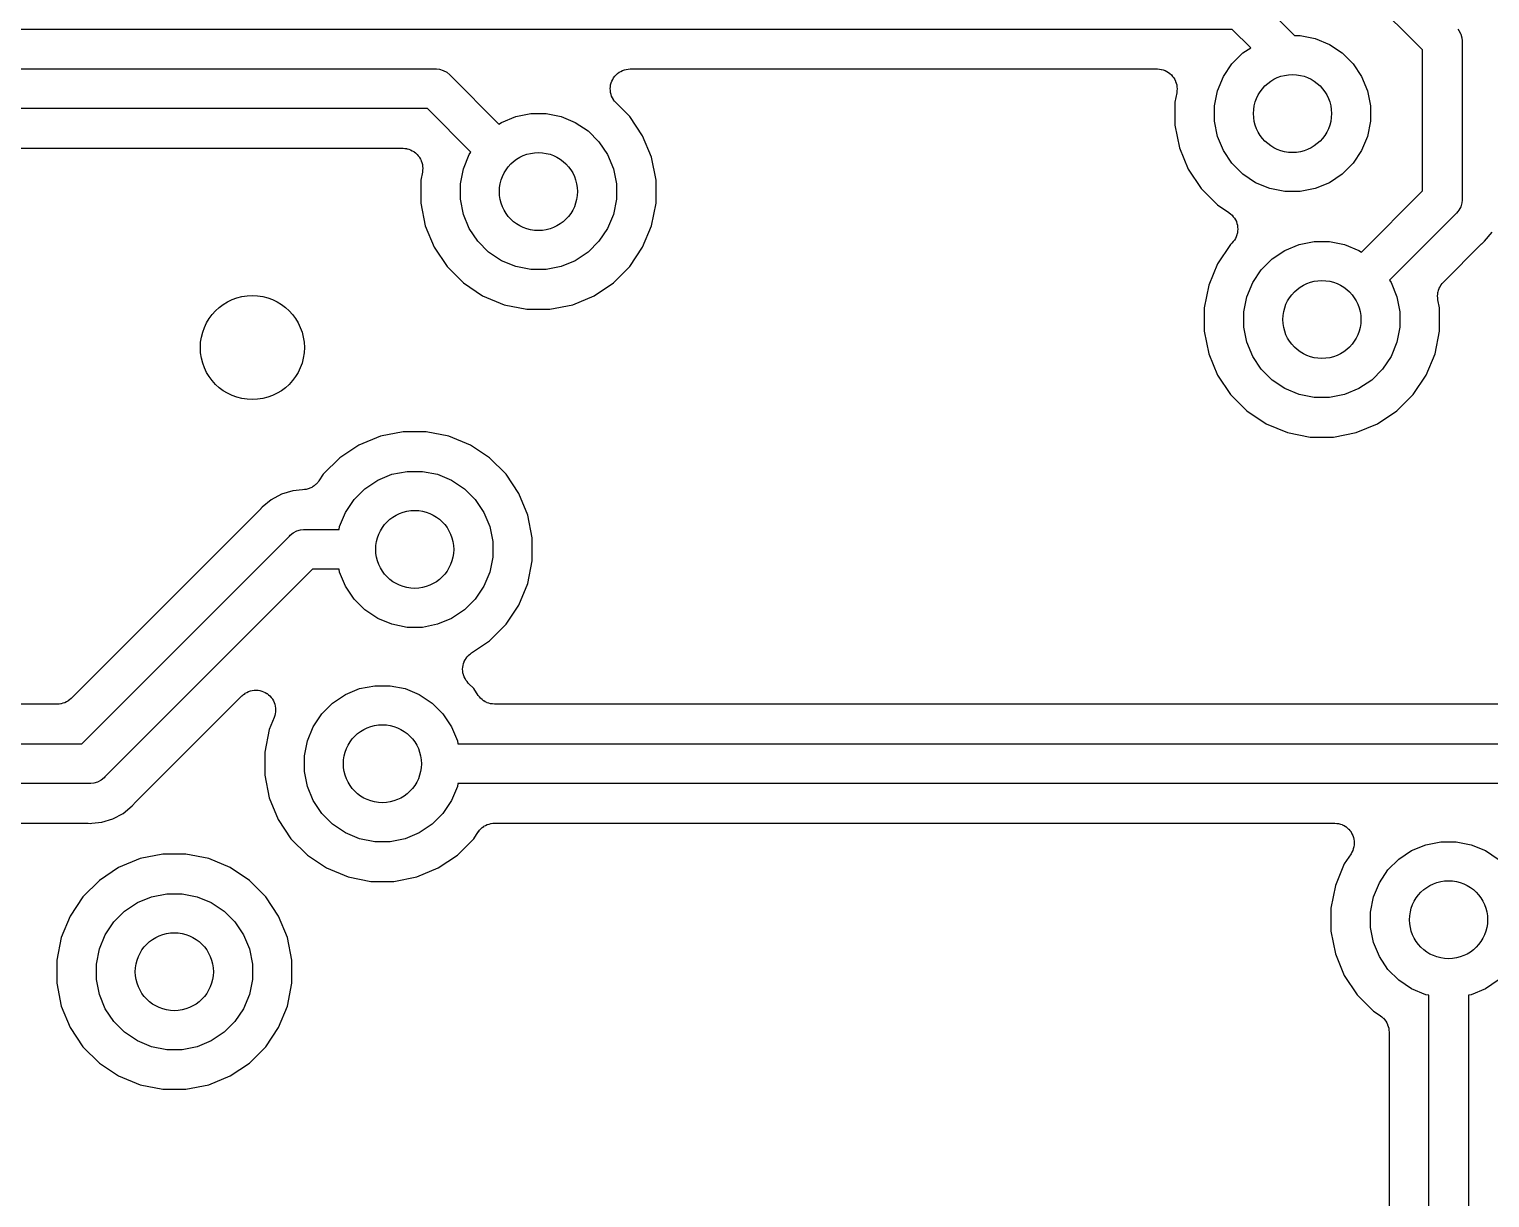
# Model space of a CAD drawing. Extents: x 0.48 to 2.43, y -7.79 to -4.85.
# Drawn here: x 1.0804 to 1.3015, y -5.8334 to -5.6565 of the extents above; entities that cross this region are included whole.
import ezdxf

# ---------------------------------------------------------------- set-up
doc = ezdxf.new("R2010")
doc.units = 0
doc.header["$MEASUREMENT"] = 0
doc.layers.add('BLACK', color=7, linetype='CONTINUOUS')

msp = doc.modelspace()

# ---------------------------------------------------------------- linework, layer by layer
at = {"layer": 'BLACK', "linetype": 'CONTINUOUS'}
for p, q in [((1.29134, -5.65965), (1.27436, -5.64267)), ((1.26601, -5.65153), (1.27196, -5.65748)), ((1.26254, -5.65654), (0.698093, -5.65654)), ((1.26532, -5.65932), (1.26254, -5.65654)), ((1.29666, -5.6565), (1.29685, -5.65673)), ((1.27196, -5.65748), (1.27282, -5.65748)), ((1.27282, -5.65748), (1.2751, -5.65793)), ((1.2751, -5.65793), (1.27725, -5.65882)), ((1.27725, -5.65882), (1.27918, -5.66012)), ((1.29685, -5.65673), (1.29709, -5.65719)), ((1.29709, -5.65719), (1.29712, -5.65725)), ((1.29712, -5.65725), (1.2973, -5.65781)), ((1.2973, -5.65781), (1.29734, -5.65826)), ((1.29734, -5.65826), (1.29735, -5.6584)), ((1.29735, -5.6584), (1.29734, -5.65855)), ((1.29734, -5.65855), (1.29734, -5.68209)), ((1.26248, -5.66176), (1.26412, -5.66012)), ((1.26412, -5.66012), (1.26532, -5.65932)), ((1.27918, -5.66012), (1.28083, -5.66176)), ((1.29134, -5.681), (1.29134, -5.65965)), ((1.02949, -5.66254), (1.14177, -5.66254)), ((1.14177, -5.66254), (1.14192, -5.66253)), ((1.14192, -5.66253), (1.14207, -5.66254)), ((1.14207, -5.66254), (1.14207, -5.66254)), ((1.14207, -5.66254), (1.14251, -5.66259)), ((1.14251, -5.66259), (1.14308, -5.66276)), ((1.14308, -5.66276), (1.1436, -5.66304)), ((1.1436, -5.66304), (1.14405, -5.66341)), ((1.16925, -5.66341), (1.16947, -5.66322)), ((1.16947, -5.66322), (1.16969, -5.66304)), ((1.16969, -5.66304), (1.1697, -5.66304)), ((1.1697, -5.66304), (1.16996, -5.6629)), ((1.1697, -5.66304), (1.1697, -5.66304)), ((1.16996, -5.6629), (1.17021, -5.66277)), ((1.17021, -5.66277), (1.17021, -5.66277)), ((1.17021, -5.66277), (1.17022, -5.66277)), ((1.17022, -5.66277), (1.1705, -5.66268)), ((1.1705, -5.66268), (1.17077, -5.6626)), ((1.17077, -5.6626), (1.17078, -5.6626)), ((1.17078, -5.6626), (1.17106, -5.66257)), ((1.17078, -5.6626), (1.17078, -5.6626)), ((1.17106, -5.66257), (1.17135, -5.66254)), ((1.17135, -5.66254), (1.25118, -5.66254)), ((1.25118, -5.66254), (1.2512, -5.66254)), ((1.2512, -5.66254), (1.2512, -5.66254)), ((1.2512, -5.66254), (1.2512, -5.66254)), ((1.2512, -5.66254), (1.25122, -5.66254)), ((1.25122, -5.66254), (1.25151, -5.66258)), ((1.25151, -5.66258), (1.25179, -5.66261)), ((1.25179, -5.66261), (1.25179, -5.66261)), ((1.25179, -5.66261), (1.2518, -5.66261)), ((1.2518, -5.66261), (1.25207, -5.66269)), ((1.25207, -5.66269), (1.25235, -5.66278)), ((1.25235, -5.66278), (1.25235, -5.66278)), ((1.25235, -5.66278), (1.25236, -5.66279)), ((1.25236, -5.66279), (1.25261, -5.66292)), ((1.25261, -5.66292), (1.25286, -5.66306)), ((1.25286, -5.66306), (1.25287, -5.66306)), ((1.25287, -5.66306), (1.25288, -5.66307)), ((1.25288, -5.66307), (1.25309, -5.66325)), ((1.25309, -5.66325), (1.25331, -5.66343)), ((1.26119, -5.6637), (1.26248, -5.66176)), ((1.28083, -5.66176), (1.28212, -5.6637)), ((1.14405, -5.66341), (1.14415, -5.66353)), ((1.14415, -5.66353), (1.15151, -5.67089)), ((1.16835, -5.66551), (1.16838, -5.66523)), ((1.16838, -5.66523), (1.16841, -5.66494)), ((1.16841, -5.66494), (1.16842, -5.66493)), ((1.16842, -5.66493), (1.1685, -5.66466)), ((1.16842, -5.66493), (1.16842, -5.66493)), ((1.1685, -5.66466), (1.16859, -5.66438)), ((1.16859, -5.66437), (1.16873, -5.66413)), ((1.16859, -5.66438), (1.16859, -5.66437)), ((1.16859, -5.66438), (1.16859, -5.66438)), ((1.16873, -5.66413), (1.16887, -5.66387)), ((1.16887, -5.66386), (1.16905, -5.66364)), ((1.16887, -5.66387), (1.16887, -5.66386)), ((1.16887, -5.66386), (1.16887, -5.66386)), ((1.16905, -5.66364), (1.16924, -5.66341)), ((1.16924, -5.66341), (1.16924, -5.66341)), ((1.16924, -5.66341), (1.16925, -5.66341)), ((1.25331, -5.66343), (1.25332, -5.66344)), ((1.25332, -5.66344), (1.25332, -5.66344)), ((1.25332, -5.66344), (1.2535, -5.66366)), ((1.2535, -5.66366), (1.25368, -5.66389)), ((1.25368, -5.66389), (1.25368, -5.66389)), ((1.25368, -5.66389), (1.25369, -5.6639)), ((1.25369, -5.6639), (1.25382, -5.66415)), ((1.25382, -5.66415), (1.25395, -5.6644)), ((1.25395, -5.6644), (1.25396, -5.66441)), ((1.25396, -5.66441), (1.25396, -5.66442)), ((1.25396, -5.66442), (1.25404, -5.66469)), ((1.25404, -5.66469), (1.25412, -5.66496)), ((1.25412, -5.66496), (1.25412, -5.66497)), ((1.25412, -5.66497), (1.25413, -5.66498)), ((1.25413, -5.66498), (1.25415, -5.66526)), ((1.25415, -5.66526), (1.25418, -5.66555)), ((1.2603, -5.66585), (1.26119, -5.6637)), ((1.28212, -5.6637), (1.28301, -5.66585)), ((1.16835, -5.66552), (1.16835, -5.66551)), ((1.16838, -5.6658), (1.16835, -5.66552)), ((1.16835, -5.66552), (1.16835, -5.66552)), ((1.1684, -5.6661), (1.16838, -5.6658)), ((1.16841, -5.6661), (1.1684, -5.6661)), ((1.16841, -5.66611), (1.16841, -5.6661)), ((1.16849, -5.66638), (1.16841, -5.66611)), ((1.16857, -5.66666), (1.16849, -5.66638)), ((1.16857, -5.66667), (1.16857, -5.66666)), ((1.16857, -5.66666), (1.16857, -5.66666)), ((1.1687, -5.66692), (1.16857, -5.66667)), ((1.16884, -5.66718), (1.1687, -5.66692)), ((1.16884, -5.66719), (1.16884, -5.66718)), ((1.16884, -5.66718), (1.16884, -5.66718)), ((1.16902, -5.6674), (1.16884, -5.66719)), ((1.1692, -5.66763), (1.16902, -5.6674)), ((1.16921, -5.66764), (1.1692, -5.66763)), ((1.16923, -5.66766), (1.16921, -5.66764)), ((1.16921, -5.66764), (1.16921, -5.66764)), ((1.16921, -5.66764), (1.16921, -5.66764)), ((1.17132, -5.66975), (1.16923, -5.66766)), ((1.25412, -5.66613), (1.25384, -5.66754)), ((1.25384, -5.66754), (1.25384, -5.67105)), ((1.25415, -5.66585), (1.25412, -5.66613)), ((1.25418, -5.66556), (1.25415, -5.66585)), ((1.25418, -5.66555), (1.25418, -5.66556)), ((1.25418, -5.66556), (1.25418, -5.66556)), ((1.25984, -5.66813), (1.2603, -5.66585)), ((1.28301, -5.66585), (1.28346, -5.66813)), ((1.14068, -5.66854), (1.03058, -5.66854)), ((1.14727, -5.67513), (1.14068, -5.66854)), ((1.15189, -5.67064), (1.15404, -5.66975)), ((1.15404, -5.66975), (1.15632, -5.66929)), ((1.15632, -5.66929), (1.15864, -5.66929)), ((1.15864, -5.66929), (1.16093, -5.66975)), ((1.16093, -5.66975), (1.16307, -5.67064)), ((1.17326, -5.67267), (1.17132, -5.66975)), ((1.25984, -5.67045), (1.25984, -5.66813)), ((1.28346, -5.66813), (1.28346, -5.67045)), ((1.15151, -5.67089), (1.15189, -5.67064)), ((1.16307, -5.67064), (1.16501, -5.67193)), ((1.16501, -5.67193), (1.16665, -5.67357)), ((1.25384, -5.67105), (1.25453, -5.67449)), ((1.2603, -5.67274), (1.25984, -5.67045)), ((1.28346, -5.67045), (1.28301, -5.67274)), ((1.16665, -5.67357), (1.16795, -5.67551)), ((1.17461, -5.67591), (1.17326, -5.67267)), ((1.26119, -5.67489), (1.2603, -5.67274)), ((1.28301, -5.67274), (1.28212, -5.67489)), ((1.03562, -5.67454), (1.13695, -5.67454)), ((1.13695, -5.67454), (1.13696, -5.67454)), ((1.13696, -5.67454), (1.13697, -5.67454)), ((1.13697, -5.67454), (1.13697, -5.67454)), ((1.13697, -5.67454), (1.13699, -5.67454)), ((1.13699, -5.67454), (1.13727, -5.67458)), ((1.13727, -5.67458), (1.13755, -5.6746)), ((1.13755, -5.6746), (1.13756, -5.67461)), ((1.13756, -5.67461), (1.13757, -5.67461)), ((1.13757, -5.67461), (1.13784, -5.67469)), ((1.13784, -5.67469), (1.13811, -5.67478)), ((1.13811, -5.67478), (1.13812, -5.67478)), ((1.13812, -5.67478), (1.13813, -5.67479)), ((1.13813, -5.67479), (1.13838, -5.67492)), ((1.13838, -5.67492), (1.13862, -5.67505)), ((1.13862, -5.67505), (1.13863, -5.67506)), ((1.13863, -5.67506), (1.13865, -5.67507)), ((1.13865, -5.67507), (1.13886, -5.67525)), ((1.13886, -5.67525), (1.13908, -5.67543)), ((1.13908, -5.67543), (1.13909, -5.67544)), ((1.13909, -5.67544), (1.1391, -5.67545)), ((1.1391, -5.67545), (1.1391, -5.67545)), ((1.1391, -5.67545), (1.1391, -5.67545)), ((1.1391, -5.67545), (1.13912, -5.67547)), ((1.13912, -5.67547), (1.13929, -5.67569)), ((1.13929, -5.67569), (1.13947, -5.6759)), ((1.13947, -5.6759), (1.13947, -5.67592)), ((1.13947, -5.67592), (1.13948, -5.67593)), ((1.13948, -5.67593), (1.13961, -5.67617)), ((1.13961, -5.67617), (1.13974, -5.67642)), ((1.13974, -5.67642), (1.13975, -5.67643)), ((1.13975, -5.67643), (1.13975, -5.67645)), ((1.13975, -5.67645), (1.13983, -5.67671)), ((1.14612, -5.67766), (1.14701, -5.67551)), ((1.14701, -5.67551), (1.14727, -5.67513)), ((1.16795, -5.67551), (1.16884, -5.67766)), ((1.17529, -5.67935), (1.17461, -5.67591)), ((1.25453, -5.67449), (1.25587, -5.67773)), ((1.26248, -5.67682), (1.26119, -5.67489)), ((1.28212, -5.67489), (1.28083, -5.67682)), ((1.13991, -5.67814), (1.13967, -5.67935)), ((1.13983, -5.67671), (1.13991, -5.67698)), ((1.13991, -5.67698), (1.13991, -5.67699)), ((1.13991, -5.67699), (1.13992, -5.67701)), ((1.13994, -5.67787), (1.13991, -5.67814)), ((1.13992, -5.67701), (1.13994, -5.67729)), ((1.13994, -5.67729), (1.13997, -5.67756)), ((1.13997, -5.67759), (1.13994, -5.67787)), ((1.13997, -5.67756), (1.13996, -5.67758)), ((1.13996, -5.67758), (1.13997, -5.67759)), ((1.14567, -5.67994), (1.14612, -5.67766)), ((1.16884, -5.67766), (1.16929, -5.67994)), ((1.25587, -5.67773), (1.25782, -5.68065)), ((1.26412, -5.67847), (1.26248, -5.67682)), ((1.26606, -5.67976), (1.26412, -5.67847)), ((1.27918, -5.67847), (1.27725, -5.67976)), ((1.28083, -5.67682), (1.27918, -5.67847)), ((1.13967, -5.67935), (1.13967, -5.68286)), ((1.14567, -5.68227), (1.14567, -5.67994)), ((1.16929, -5.67994), (1.16929, -5.68227)), ((1.17529, -5.68286), (1.17529, -5.67935)), ((1.25782, -5.68065), (1.2603, -5.68313)), ((1.26821, -5.68065), (1.26606, -5.67976)), ((1.27049, -5.6811), (1.26821, -5.68065)), ((1.2751, -5.68065), (1.27282, -5.6811)), ((1.27725, -5.67976), (1.2751, -5.68065)), ((1.13967, -5.68286), (1.14035, -5.6863)), ((1.14612, -5.68455), (1.14567, -5.68227)), ((1.16929, -5.68227), (1.16884, -5.68455)), ((1.17461, -5.6863), (1.17529, -5.68286)), ((1.2603, -5.68313), (1.26203, -5.68429)), ((1.27282, -5.6811), (1.27049, -5.6811)), ((1.28208, -5.69026), (1.29134, -5.681)), ((1.2973, -5.68283), (1.29712, -5.68339)), ((1.29734, -5.68239), (1.2973, -5.68283)), ((1.29734, -5.68209), (1.29735, -5.68224)), ((1.29735, -5.68224), (1.29734, -5.68239)), ((1.29734, -5.68239), (1.29734, -5.68239)), ((1.14701, -5.6867), (1.14612, -5.68455)), ((1.16884, -5.68455), (1.16795, -5.6867)), ((1.26203, -5.68429), (1.26205, -5.6843)), ((1.26205, -5.6843), (1.26205, -5.6843)), ((1.26205, -5.6843), (1.26205, -5.6843)), ((1.26205, -5.6843), (1.26207, -5.68431)), ((1.26207, -5.68431), (1.26229, -5.68449)), ((1.26229, -5.68449), (1.2625, -5.68467)), ((1.2625, -5.68467), (1.26251, -5.68468)), ((1.26251, -5.68468), (1.26252, -5.68469)), ((1.26252, -5.68469), (1.26269, -5.68491)), ((1.26269, -5.68491), (1.26287, -5.68513)), ((1.26287, -5.68513), (1.26288, -5.68514)), ((1.26288, -5.68514), (1.26288, -5.68514)), ((1.26288, -5.68514), (1.26301, -5.68539)), ((1.29636, -5.68447), (1.28632, -5.6945)), ((1.29647, -5.68437), (1.29636, -5.68447)), ((1.29668, -5.68411), (1.29647, -5.68437)), ((1.29685, -5.68391), (1.29668, -5.68411)), ((1.29712, -5.68339), (1.29685, -5.68391)), ((1.29712, -5.68339), (1.29712, -5.68339)), ((1.14035, -5.6863), (1.1417, -5.68954)), ((1.14831, -5.68863), (1.14701, -5.6867)), ((1.16795, -5.6867), (1.16665, -5.68863)), ((1.17326, -5.68954), (1.17461, -5.6863)), ((1.26301, -5.68539), (1.26315, -5.68565)), ((1.26315, -5.68565), (1.26315, -5.68566)), ((1.26315, -5.68566), (1.26315, -5.68566)), ((1.26315, -5.68566), (1.26323, -5.68593)), ((1.2633, -5.68739), (1.26322, -5.68766)), ((1.26323, -5.68593), (1.26331, -5.68621)), ((1.26331, -5.68738), (1.2633, -5.68739)), ((1.26331, -5.68621), (1.26331, -5.68622)), ((1.26331, -5.68622), (1.26332, -5.68623)), ((1.26334, -5.68709), (1.26331, -5.68737)), ((1.26331, -5.68737), (1.26331, -5.68738)), ((1.26332, -5.68623), (1.26334, -5.68651)), ((1.26334, -5.68651), (1.26337, -5.68679)), ((1.26337, -5.68681), (1.26334, -5.68709)), ((1.26337, -5.68679), (1.26337, -5.6868)), ((1.26337, -5.6868), (1.26337, -5.68681)), ((1.30073, -5.68863), (1.30186, -5.68726)), ((1.1417, -5.68954), (1.14365, -5.69246)), ((1.14995, -5.69028), (1.14831, -5.68863)), ((1.16665, -5.68863), (1.16501, -5.69028)), ((1.17132, -5.69246), (1.17326, -5.68954)), ((1.26227, -5.68912), (1.26032, -5.69203)), ((1.26249, -5.6889), (1.26227, -5.68912)), ((1.26267, -5.68868), (1.26249, -5.6889)), ((1.26285, -5.68846), (1.26267, -5.68868)), ((1.26286, -5.68845), (1.26285, -5.68846)), ((1.26285, -5.68846), (1.26285, -5.68846)), ((1.263, -5.68819), (1.26286, -5.68845)), ((1.26313, -5.68795), (1.263, -5.68819)), ((1.26314, -5.68793), (1.26313, -5.68794)), ((1.26313, -5.68794), (1.26313, -5.68795)), ((1.26322, -5.68766), (1.26314, -5.68793)), ((1.27051, -5.69), (1.27266, -5.68911)), ((1.27266, -5.68911), (1.27494, -5.68866)), ((1.27494, -5.68866), (1.27727, -5.68866)), ((1.27727, -5.68866), (1.27955, -5.68911)), ((1.27955, -5.68911), (1.2817, -5.69)), ((1.2945, -5.69481), (1.30029, -5.68902)), ((1.30029, -5.68902), (1.30032, -5.68899)), ((1.30032, -5.68899), (1.30041, -5.68891)), ((1.30041, -5.68891), (1.3005, -5.68882)), ((1.3005, -5.68882), (1.30073, -5.68863)), ((1.15189, -5.69157), (1.14995, -5.69028)), ((1.15404, -5.69246), (1.15189, -5.69157)), ((1.16307, -5.69157), (1.16093, -5.69246)), ((1.16501, -5.69028), (1.16307, -5.69157)), ((1.26693, -5.69294), (1.26858, -5.6913)), ((1.26858, -5.6913), (1.27051, -5.69)), ((1.2817, -5.69), (1.28208, -5.69026)), ((1.14365, -5.69246), (1.14613, -5.69494)), ((1.15632, -5.69291), (1.15404, -5.69246)), ((1.15864, -5.69291), (1.15632, -5.69291)), ((1.16093, -5.69246), (1.15864, -5.69291)), ((1.16883, -5.69494), (1.17132, -5.69246)), ((1.26032, -5.69203), (1.25898, -5.69528)), ((1.26564, -5.69488), (1.26693, -5.69294)), ((1.14613, -5.69494), (1.14904, -5.69689)), ((1.16592, -5.69689), (1.16883, -5.69494)), ((1.25898, -5.69528), (1.2583, -5.69872)), ((1.26475, -5.69703), (1.26564, -5.69488)), ((1.28632, -5.6945), (1.28657, -5.69488)), ((1.28657, -5.69488), (1.28746, -5.69703)), ((1.29365, -5.69661), (1.29368, -5.69633)), ((1.29368, -5.69633), (1.29369, -5.69632)), ((1.29369, -5.69631), (1.29377, -5.69604)), ((1.29369, -5.69632), (1.29369, -5.69631)), ((1.29377, -5.69604), (1.29385, -5.69577)), ((1.29385, -5.69577), (1.29386, -5.69576)), ((1.29386, -5.69575), (1.294, -5.6955)), ((1.29386, -5.69576), (1.29386, -5.69575)), ((1.294, -5.6955), (1.29413, -5.69526)), ((1.29413, -5.69526), (1.29414, -5.69525)), ((1.29414, -5.69523), (1.29432, -5.69502)), ((1.29414, -5.69525), (1.29414, -5.69523)), ((1.29432, -5.69502), (1.2945, -5.69481)), ((1.14904, -5.69689), (1.15229, -5.69823)), ((1.15229, -5.69823), (1.15573, -5.69891)), ((1.15923, -5.69891), (1.16268, -5.69823)), ((1.16268, -5.69823), (1.16592, -5.69689)), ((1.2643, -5.69931), (1.26475, -5.69703)), ((1.28746, -5.69703), (1.28792, -5.69931)), ((1.29362, -5.69689), (1.29365, -5.69661)), ((1.29362, -5.6969), (1.29362, -5.69689)), ((1.29362, -5.69692), (1.29362, -5.6969)), ((1.29365, -5.69719), (1.29362, -5.69692)), ((1.29367, -5.69747), (1.29365, -5.69719)), ((1.29368, -5.6975), (1.29367, -5.69747)), ((1.29368, -5.69751), (1.29368, -5.6975)), ((1.29368, -5.6975), (1.29368, -5.6975)), ((1.29368, -5.6975), (1.29368, -5.6975)), ((1.29392, -5.69872), (1.29368, -5.69751)), ((1.15573, -5.69891), (1.15923, -5.69891)), ((1.2583, -5.69872), (1.2583, -5.70223)), ((1.2643, -5.70163), (1.2643, -5.69931)), ((1.28792, -5.69931), (1.28792, -5.70163)), ((1.29392, -5.70223), (1.29392, -5.69872)), ((1.2583, -5.70223), (1.25898, -5.70567)), ((1.26475, -5.70392), (1.2643, -5.70163)), ((1.28792, -5.70163), (1.28746, -5.70392)), ((1.29323, -5.70567), (1.29392, -5.70223)), ((1.26564, -5.70607), (1.26475, -5.70392)), ((1.28746, -5.70392), (1.28657, -5.70607)), ((1.25898, -5.70567), (1.26032, -5.70891)), ((1.26693, -5.708), (1.26564, -5.70607)), ((1.28657, -5.70607), (1.28528, -5.708)), ((1.29189, -5.70891), (1.29323, -5.70567)), ((1.26032, -5.70891), (1.26227, -5.71182)), ((1.26858, -5.70965), (1.26693, -5.708)), ((1.27051, -5.71094), (1.26858, -5.70965)), ((1.28364, -5.70965), (1.2817, -5.71094)), ((1.28528, -5.708), (1.28364, -5.70965)), ((1.28994, -5.71182), (1.29189, -5.70891)), ((1.26227, -5.71182), (1.26475, -5.71431)), ((1.27266, -5.71183), (1.27051, -5.71094)), ((1.27494, -5.71228), (1.27266, -5.71183)), ((1.27955, -5.71183), (1.27727, -5.71228)), ((1.2817, -5.71094), (1.27955, -5.71183)), ((1.28746, -5.71431), (1.28994, -5.71182)), ((1.27727, -5.71228), (1.27494, -5.71228)), ((1.26475, -5.71431), (1.26767, -5.71625)), ((1.26767, -5.71625), (1.27091, -5.7176)), ((1.2813, -5.7176), (1.28454, -5.71625)), ((1.28454, -5.71625), (1.28746, -5.71431)), ((1.13355, -5.71814), (1.13031, -5.71948)), ((1.13699, -5.71746), (1.13355, -5.71814)), ((1.1405, -5.71746), (1.13699, -5.71746)), ((1.14394, -5.71814), (1.1405, -5.71746)), ((1.14719, -5.71948), (1.14394, -5.71814)), ((1.27091, -5.7176), (1.27435, -5.71828)), ((1.27435, -5.71828), (1.27786, -5.71828)), ((1.27786, -5.71828), (1.2813, -5.7176)), ((1.13031, -5.71948), (1.1274, -5.72143)), ((1.1501, -5.72143), (1.14719, -5.71948)), ((1.1274, -5.72143), (1.12491, -5.72391)), ((1.15258, -5.72391), (1.1501, -5.72143)), ((1.12407, -5.72515), (1.12396, -5.72526)), ((1.12414, -5.72504), (1.12407, -5.72515)), ((1.12423, -5.72494), (1.12414, -5.72504)), ((1.12425, -5.7249), (1.12423, -5.72494)), ((1.12491, -5.72391), (1.12425, -5.7249)), ((1.13122, -5.72609), (1.13315, -5.7248)), ((1.13315, -5.7248), (1.1353, -5.72391)), ((1.1353, -5.72391), (1.13759, -5.72346)), ((1.13759, -5.72346), (1.13991, -5.72346)), ((1.13991, -5.72346), (1.14219, -5.72391)), ((1.14219, -5.72391), (1.14434, -5.7248)), ((1.14434, -5.7248), (1.14628, -5.72609)), ((1.15453, -5.72683), (1.15258, -5.72391)), ((1.11858, -5.72691), (1.11702, -5.72775)), ((1.12028, -5.7264), (1.11858, -5.72691)), ((1.12175, -5.72625), (1.12028, -5.7264)), ((1.12205, -5.72622), (1.12175, -5.72625)), ((1.12175, -5.72625), (1.12175, -5.72625)), ((1.12218, -5.7262), (1.12205, -5.72622)), ((1.12231, -5.72619), (1.12218, -5.7262)), ((1.12247, -5.72614), (1.12231, -5.72619)), ((1.12263, -5.72611), (1.12247, -5.72614)), ((1.12275, -5.72606), (1.12263, -5.72611)), ((1.12287, -5.72602), (1.12275, -5.72606)), ((1.12302, -5.72595), (1.12287, -5.72602)), ((1.12317, -5.72589), (1.12302, -5.72595)), ((1.12328, -5.72581), (1.12317, -5.72589)), ((1.12339, -5.72575), (1.12328, -5.72581)), ((1.12352, -5.72565), (1.12339, -5.72575)), ((1.12365, -5.72556), (1.12352, -5.72565)), ((1.12375, -5.72547), (1.12365, -5.72556)), ((1.12385, -5.72539), (1.12375, -5.72547)), ((1.12396, -5.72526), (1.12385, -5.72539)), ((1.12957, -5.72774), (1.13122, -5.72609)), ((1.14628, -5.72609), (1.14792, -5.72774)), ((1.15588, -5.73007), (1.15453, -5.72683)), ((1.11527, -5.72932), (1.08675, -5.75784)), ((1.11535, -5.72922), (1.11527, -5.72932)), ((1.11544, -5.72913), (1.11535, -5.72922)), ((1.11546, -5.7291), (1.11544, -5.72913)), ((1.11565, -5.72887), (1.11546, -5.7291)), ((1.11702, -5.72775), (1.11565, -5.72887)), ((1.12828, -5.72967), (1.12957, -5.72774)), ((1.14792, -5.72774), (1.14922, -5.72967)), ((1.1273, -5.73227), (1.12739, -5.73182)), ((1.12739, -5.73182), (1.12828, -5.72967)), ((1.14922, -5.72967), (1.15011, -5.73182)), ((1.15011, -5.73182), (1.15056, -5.7341)), ((1.15656, -5.73351), (1.15588, -5.73007)), ((1.08835, -5.76472), (1.11982, -5.73325)), ((1.11982, -5.73325), (1.11991, -5.73314)), ((1.11991, -5.73314), (1.12037, -5.73276)), ((1.12037, -5.73276), (1.12089, -5.73248)), ((1.12089, -5.73248), (1.12146, -5.73231)), ((1.12146, -5.73231), (1.1219, -5.73227)), ((1.1219, -5.73227), (1.12205, -5.73225)), ((1.12205, -5.73225), (1.12219, -5.73227)), ((1.12219, -5.73227), (1.1273, -5.73227)), ((1.15656, -5.73702), (1.15656, -5.73351)), ((1.15056, -5.7341), (1.15056, -5.73643)), ((1.12329, -5.73827), (1.09182, -5.76973)), ((1.1273, -5.73827), (1.12329, -5.73827)), ((1.12739, -5.73871), (1.1273, -5.73827)), ((1.15056, -5.73643), (1.15011, -5.73871)), ((1.15588, -5.74046), (1.15656, -5.73702)), ((1.12828, -5.74086), (1.12739, -5.73871)), ((1.15011, -5.73871), (1.14922, -5.74086)), ((1.15453, -5.7437), (1.15588, -5.74046)), ((1.12957, -5.7428), (1.12828, -5.74086)), ((1.13122, -5.74444), (1.12957, -5.7428)), ((1.14792, -5.7428), (1.14628, -5.74444)), ((1.14922, -5.74086), (1.14792, -5.7428)), ((1.13315, -5.74573), (1.13122, -5.74444)), ((1.14628, -5.74444), (1.14434, -5.74573)), ((1.15258, -5.74662), (1.15453, -5.7437)), ((1.1353, -5.74662), (1.13315, -5.74573)), ((1.13759, -5.74708), (1.1353, -5.74662)), ((1.13991, -5.74708), (1.13759, -5.74708)), ((1.14219, -5.74662), (1.13991, -5.74708)), ((1.14434, -5.74573), (1.14219, -5.74662)), ((1.1501, -5.7491), (1.15258, -5.74662)), ((1.14734, -5.75094), (1.1501, -5.7491)), ((1.14653, -5.75175), (1.14671, -5.75154)), ((1.14671, -5.75154), (1.14689, -5.75132)), ((1.14689, -5.75132), (1.1469, -5.75131)), ((1.1469, -5.75131), (1.14691, -5.7513)), ((1.14691, -5.7513), (1.14713, -5.75112)), ((1.14713, -5.75112), (1.14734, -5.75094)), ((1.14601, -5.75341), (1.14604, -5.75312)), ((1.14601, -5.75342), (1.14601, -5.75341)), ((1.14601, -5.75343), (1.14601, -5.75342)), ((1.14604, -5.7537), (1.14601, -5.75343)), ((1.14604, -5.75312), (1.14607, -5.75284)), ((1.14606, -5.75399), (1.14604, -5.7537)), ((1.14607, -5.75284), (1.14607, -5.75283)), ((1.14607, -5.75283), (1.14608, -5.75283)), ((1.14608, -5.75283), (1.14616, -5.75256)), ((1.14616, -5.75256), (1.14624, -5.75228)), ((1.14624, -5.75228), (1.14625, -5.75228)), ((1.14625, -5.75227), (1.14638, -5.75202)), ((1.14625, -5.75228), (1.14625, -5.75227)), ((1.14638, -5.75202), (1.14652, -5.75177)), ((1.14652, -5.75177), (1.14653, -5.75176)), ((1.14653, -5.75176), (1.14653, -5.75175)), ((1.13041, -5.75636), (1.1327, -5.75591)), ((1.1327, -5.75591), (1.13502, -5.75591)), ((1.13502, -5.75591), (1.1373, -5.75636)), ((1.14607, -5.754), (1.14606, -5.75399)), ((1.14607, -5.75401), (1.14607, -5.754)), ((1.14615, -5.75428), (1.14607, -5.75401)), ((1.14623, -5.75455), (1.14615, -5.75428)), ((1.14623, -5.75456), (1.14623, -5.75455)), ((1.14623, -5.75457), (1.14623, -5.75456)), ((1.14637, -5.75482), (1.14623, -5.75457)), ((1.1465, -5.75507), (1.14637, -5.75482)), ((1.1465, -5.75508), (1.1465, -5.75507)), ((1.14651, -5.75509), (1.1465, -5.75508)), ((1.14668, -5.7553), (1.14651, -5.75509)), ((1.14686, -5.75553), (1.14668, -5.7553)), ((1.14687, -5.75554), (1.14686, -5.75553)), ((1.14689, -5.75556), (1.14687, -5.75554)), ((1.14687, -5.75554), (1.14687, -5.75554)), ((1.14687, -5.75554), (1.14687, -5.75554)), ((1.14769, -5.75636), (1.14689, -5.75556)), ((1.08601, -5.75836), (1.08577, -5.75849)), ((1.08626, -5.75823), (1.08601, -5.75836)), ((1.08627, -5.75822), (1.08626, -5.75823)), ((1.08629, -5.75822), (1.08627, -5.75822)), ((1.0865, -5.75804), (1.08629, -5.75822)), ((1.08672, -5.75787), (1.0865, -5.75804)), ((1.08674, -5.75785), (1.08672, -5.75787)), ((1.08675, -5.75784), (1.08674, -5.75784)), ((1.08674, -5.75784), (1.08674, -5.75785)), ((1.08674, -5.75785), (1.08674, -5.75785)), ((1.09638, -5.77366), (1.11258, -5.75746)), ((1.11258, -5.75746), (1.11261, -5.75743)), ((1.11261, -5.75743), (1.11285, -5.75724)), ((1.11261, -5.75743), (1.11261, -5.75743)), ((1.11261, -5.75743), (1.11261, -5.75743)), ((1.11261, -5.75743), (1.11261, -5.75743)), ((1.11285, -5.75724), (1.11306, -5.75707)), ((1.11306, -5.75707), (1.11307, -5.75707)), ((1.11307, -5.75706), (1.11333, -5.75693)), ((1.11307, -5.75707), (1.11307, -5.75706)), ((1.11333, -5.75693), (1.11358, -5.7568)), ((1.11358, -5.7568), (1.11359, -5.7568)), ((1.11359, -5.75679), (1.11387, -5.75671)), ((1.11359, -5.7568), (1.11359, -5.75679)), ((1.11387, -5.75671), (1.11415, -5.75663)), ((1.11415, -5.75663), (1.11445, -5.75661)), ((1.11415, -5.75663), (1.11415, -5.75663)), ((1.11415, -5.75663), (1.11415, -5.75663)), ((1.11445, -5.75661), (1.11473, -5.75658)), ((1.11473, -5.75658), (1.11473, -5.75658)), ((1.11473, -5.75658), (1.11473, -5.75658)), ((1.11473, -5.75658), (1.11503, -5.75661)), ((1.11503, -5.75661), (1.11531, -5.75664)), ((1.11531, -5.75664), (1.11531, -5.75664)), ((1.11531, -5.75664), (1.11532, -5.75664)), ((1.11532, -5.75664), (1.11559, -5.75673)), ((1.11559, -5.75673), (1.11587, -5.75682)), ((1.11587, -5.75682), (1.11587, -5.75682)), ((1.11587, -5.75682), (1.11587, -5.75682)), ((1.11587, -5.75682), (1.11612, -5.75695)), ((1.11612, -5.75695), (1.11638, -5.7571)), ((1.11638, -5.7571), (1.11639, -5.7571)), ((1.11639, -5.7571), (1.11639, -5.7571)), ((1.11639, -5.7571), (1.1166, -5.75728)), ((1.1166, -5.75728), (1.11684, -5.75747)), ((1.11684, -5.75747), (1.11684, -5.75747)), ((1.11684, -5.75747), (1.11684, -5.75747)), ((1.11684, -5.75747), (1.11702, -5.75769)), ((1.11702, -5.75769), (1.1172, -5.75792)), ((1.1172, -5.75792), (1.11721, -5.75793)), ((1.11721, -5.75793), (1.11721, -5.75793)), ((1.11721, -5.75793), (1.11735, -5.75819)), ((1.11735, -5.75819), (1.11748, -5.75844)), ((1.12633, -5.75854), (1.12826, -5.75725)), ((1.12826, -5.75725), (1.13041, -5.75636)), ((1.1373, -5.75636), (1.13945, -5.75725)), ((1.13945, -5.75725), (1.14139, -5.75854)), ((1.14837, -5.75738), (1.14769, -5.75636)), ((1.14855, -5.7576), (1.14837, -5.75738)), ((1.14873, -5.75782), (1.14855, -5.7576)), ((1.14874, -5.75782), (1.14873, -5.75782)), ((1.14875, -5.75784), (1.14874, -5.75782)), ((1.14896, -5.75801), (1.14875, -5.75784)), ((1.14917, -5.75819), (1.14896, -5.75801)), ((1.14919, -5.7582), (1.14917, -5.75819)), ((1.1492, -5.75821), (1.14919, -5.7582)), ((1.14944, -5.75834), (1.1492, -5.75821)), ((1.14969, -5.75847), (1.14944, -5.75834)), ((1.08463, -5.75872), (0.780116, -5.75872)), ((1.0849, -5.75869), (1.08463, -5.75872)), ((1.08518, -5.75867), (1.0849, -5.75869)), ((1.08519, -5.75866), (1.08518, -5.75867)), ((1.08521, -5.75866), (1.08519, -5.75866)), ((1.08547, -5.75858), (1.08521, -5.75866)), ((1.08574, -5.7585), (1.08547, -5.75858)), ((1.08575, -5.75849), (1.08574, -5.7585)), ((1.08577, -5.75849), (1.08575, -5.75849)), ((1.11757, -5.76042), (1.11747, -5.76073)), ((1.11748, -5.75844), (1.11748, -5.75844)), ((1.11748, -5.75844), (1.11748, -5.75845)), ((1.11748, -5.75845), (1.11757, -5.75873)), ((1.11757, -5.75873), (1.11765, -5.759)), ((1.11764, -5.76017), (1.11757, -5.76042)), ((1.11767, -5.75986), (1.11764, -5.76017)), ((1.11764, -5.76017), (1.11764, -5.76017)), ((1.11764, -5.76017), (1.11764, -5.76017)), ((1.11765, -5.759), (1.11765, -5.75901)), ((1.11765, -5.75901), (1.11765, -5.75901)), ((1.11765, -5.75901), (1.11767, -5.75929)), ((1.11767, -5.75929), (1.1177, -5.75959)), ((1.1177, -5.75959), (1.11767, -5.75986)), ((1.1177, -5.75959), (1.1177, -5.75959)), ((1.1177, -5.75959), (1.1177, -5.75959)), ((1.12339, -5.76212), (1.12468, -5.76019)), ((1.12468, -5.76019), (1.12633, -5.75854)), ((1.14139, -5.75854), (1.14303, -5.76019)), ((1.14303, -5.76019), (1.14433, -5.76212)), ((1.1497, -5.75848), (1.14969, -5.75847)), ((1.14971, -5.75849), (1.1497, -5.75848)), ((1.14998, -5.75857), (1.14971, -5.75849)), ((1.15025, -5.75865), (1.14998, -5.75857)), ((1.15026, -5.75865), (1.15025, -5.75865)), ((1.15027, -5.75866), (1.15026, -5.75865)), ((1.15055, -5.75868), (1.15027, -5.75866)), ((1.15083, -5.75872), (1.15055, -5.75868)), ((1.15086, -5.75872), (1.15083, -5.75872)), ((1.15087, -5.75872), (1.15086, -5.75872)), ((1.15086, -5.75872), (1.15086, -5.75872)), ((1.15086, -5.75872), (1.15086, -5.75872)), ((1.70414, -5.75872), (1.15087, -5.75872)), ((1.11673, -5.76252), (1.11605, -5.76596)), ((1.11747, -5.76073), (1.11673, -5.76252)), ((1.1225, -5.76427), (1.12339, -5.76212)), ((1.14433, -5.76212), (1.14522, -5.76427)), ((0.779675, -5.76472), (1.08835, -5.76472)), ((1.12205, -5.76655), (1.1225, -5.76427)), ((1.14522, -5.76427), (1.1453, -5.76472)), ((1.1453, -5.76472), (1.70458, -5.76472)), ((1.11605, -5.76596), (1.11605, -5.76947)), ((1.12205, -5.76888), (1.12205, -5.76655)), ((1.1225, -5.77116), (1.12205, -5.76888)), ((1.08945, -5.77072), (0.78077, -5.77072)), ((1.0896, -5.77073), (1.08945, -5.77072)), ((1.08974, -5.77072), (1.0896, -5.77073)), ((1.09018, -5.77067), (1.08974, -5.77072)), ((1.08974, -5.77072), (1.08974, -5.77072)), ((1.09075, -5.7705), (1.09018, -5.77067)), ((1.09127, -5.77022), (1.09075, -5.7705)), ((1.09173, -5.76985), (1.09127, -5.77022)), ((1.09182, -5.76973), (1.09173, -5.76985)), ((1.11605, -5.76947), (1.11673, -5.77291)), ((1.12339, -5.77331), (1.1225, -5.77116)), ((1.14522, -5.77116), (1.14433, -5.77331)), ((1.1453, -5.77072), (1.14522, -5.77116)), ((1.70348, -5.77072), (1.1453, -5.77072)), ((1.09621, -5.77385), (1.0963, -5.77376)), ((1.0963, -5.77376), (1.09638, -5.77366)), ((1.11673, -5.77291), (1.11807, -5.77615)), ((1.12468, -5.77525), (1.12339, -5.77331)), ((1.14433, -5.77331), (1.14303, -5.77525)), ((1.09306, -5.77607), (1.09462, -5.77524)), ((1.09462, -5.77524), (1.09599, -5.77411)), ((1.09599, -5.77411), (1.09618, -5.77388)), ((1.09618, -5.77388), (1.09621, -5.77385)), ((1.12633, -5.77689), (1.12468, -5.77525)), ((1.14303, -5.77525), (1.14139, -5.77689)), ((0.784498, -5.77672), (1.08901, -5.77672)), ((1.08901, -5.77672), (1.08905, -5.77672)), ((1.08905, -5.77672), (1.08917, -5.77673)), ((1.08917, -5.77673), (1.0893, -5.77673)), ((1.0893, -5.77673), (1.0896, -5.77676)), ((1.0896, -5.77676), (1.08989, -5.77673)), ((1.08989, -5.77673), (1.09136, -5.77659)), ((1.08989, -5.77673), (1.08989, -5.77673)), ((1.09136, -5.77659), (1.09306, -5.77607)), ((1.11807, -5.77615), (1.12002, -5.77907)), ((1.12826, -5.77818), (1.12633, -5.77689)), ((1.13041, -5.77907), (1.12826, -5.77818)), ((1.13945, -5.77818), (1.1373, -5.77907)), ((1.14139, -5.77689), (1.13945, -5.77818)), ((1.14769, -5.77907), (1.14837, -5.77805)), ((1.14837, -5.77805), (1.14838, -5.77804)), ((1.14838, -5.77804), (1.1484, -5.77802)), ((1.14838, -5.77804), (1.14838, -5.77804)), ((1.14838, -5.77804), (1.14838, -5.77804)), ((1.1484, -5.77802), (1.14858, -5.7778)), ((1.14858, -5.7778), (1.14876, -5.77759)), ((1.14876, -5.77759), (1.14877, -5.77758)), ((1.14877, -5.77758), (1.14878, -5.77757)), ((1.14878, -5.77757), (1.14899, -5.77739)), ((1.14899, -5.77739), (1.14921, -5.77722)), ((1.14921, -5.77722), (1.14922, -5.77721)), ((1.14922, -5.77721), (1.14923, -5.7772)), ((1.14923, -5.7772), (1.14948, -5.77707)), ((1.14948, -5.77707), (1.14973, -5.77694)), ((1.14973, -5.77694), (1.14974, -5.77694)), ((1.14974, -5.77694), (1.14975, -5.77693)), ((1.14975, -5.77693), (1.15002, -5.77685)), ((1.15002, -5.77685), (1.15029, -5.77677)), ((1.15029, -5.77677), (1.1503, -5.77677)), ((1.1503, -5.77677), (1.15031, -5.77677)), ((1.15031, -5.77677), (1.15059, -5.77674)), ((1.15059, -5.77674), (1.15087, -5.77672)), ((1.15087, -5.77672), (1.27801, -5.77672)), ((1.27801, -5.77672), (1.27804, -5.77672)), ((1.27804, -5.77672), (1.27804, -5.77672)), ((1.27804, -5.77672), (1.27804, -5.77672)), ((1.27804, -5.77672), (1.27805, -5.77672)), ((1.27805, -5.77672), (1.27835, -5.77675)), ((1.27835, -5.77675), (1.27862, -5.77678)), ((1.27862, -5.77678), (1.27863, -5.77678)), ((1.27863, -5.77678), (1.27864, -5.77678)), ((1.27864, -5.77678), (1.27892, -5.77687)), ((1.27892, -5.77687), (1.27918, -5.77695)), ((1.27918, -5.77695), (1.27919, -5.77696)), ((1.27919, -5.77696), (1.27919, -5.77696)), ((1.27919, -5.77696), (1.27945, -5.7771)), ((1.27945, -5.7771), (1.2797, -5.77723)), ((1.2797, -5.77723), (1.2797, -5.77724)), ((1.2797, -5.77724), (1.27971, -5.77724)), ((1.27971, -5.77724), (1.27993, -5.77743)), ((1.27993, -5.77743), (1.28015, -5.77761)), ((1.28015, -5.77761), (1.28015, -5.77761)), ((1.28015, -5.77761), (1.28016, -5.77762)), ((1.28016, -5.77762), (1.28033, -5.77784)), ((1.28033, -5.77784), (1.28052, -5.77806)), ((1.28052, -5.77806), (1.28052, -5.77807)), ((1.28052, -5.77807), (1.28052, -5.77807)), ((1.28052, -5.77807), (1.28065, -5.77833)), ((1.12002, -5.77907), (1.1225, -5.78155)), ((1.1327, -5.77953), (1.13041, -5.77907)), ((1.13502, -5.77953), (1.1327, -5.77953)), ((1.1373, -5.77907), (1.13502, -5.77953)), ((1.14521, -5.78155), (1.14769, -5.77907)), ((1.28065, -5.77833), (1.28079, -5.77858)), ((1.28079, -5.77858), (1.28079, -5.77859)), ((1.28079, -5.77859), (1.28079, -5.77859)), ((1.28079, -5.77859), (1.28087, -5.77887)), ((1.28095, -5.78032), (1.28086, -5.7806)), ((1.28087, -5.77887), (1.28096, -5.77914)), ((1.28098, -5.78002), (1.28095, -5.78031)), ((1.28095, -5.78031), (1.28095, -5.78031)), ((1.28095, -5.78031), (1.28095, -5.78032)), ((1.28096, -5.77914), (1.28096, -5.77915)), ((1.28096, -5.77915), (1.28096, -5.77915)), ((1.28096, -5.77915), (1.28098, -5.77944)), ((1.28098, -5.77944), (1.28101, -5.77972)), ((1.28101, -5.77974), (1.28098, -5.78002)), ((1.28101, -5.77972), (1.28101, -5.77973)), ((1.28101, -5.77973), (1.28101, -5.77974)), ((1.28968, -5.78087), (1.29183, -5.77998)), ((1.29183, -5.77998), (1.29411, -5.77953)), ((1.29411, -5.77953), (1.29644, -5.77953)), ((1.29644, -5.77953), (1.29872, -5.77998)), ((1.29872, -5.77998), (1.30087, -5.78087)), ((1.09717, -5.78209), (1.09393, -5.78343)), ((1.10061, -5.7814), (1.09717, -5.78209)), ((1.10412, -5.7814), (1.10061, -5.7814)), ((1.10756, -5.78209), (1.10412, -5.7814)), ((1.1108, -5.78343), (1.10756, -5.78209)), ((1.1225, -5.78155), (1.12542, -5.7835)), ((1.1423, -5.7835), (1.14521, -5.78155)), ((1.28051, -5.78138), (1.27949, -5.7829)), ((1.28064, -5.78113), (1.28051, -5.78138)), ((1.28078, -5.78088), (1.28064, -5.78113)), ((1.28086, -5.7806), (1.28078, -5.78087)), ((1.28078, -5.78087), (1.28078, -5.78087)), ((1.28078, -5.78087), (1.28078, -5.78088)), ((1.2861, -5.78381), (1.28775, -5.78216)), ((1.28775, -5.78216), (1.28968, -5.78087)), ((1.30087, -5.78087), (1.3028, -5.78216)), ((1.09393, -5.78343), (1.09101, -5.78538)), ((1.11372, -5.78538), (1.1108, -5.78343)), ((1.12542, -5.7835), (1.12866, -5.78484)), ((1.12866, -5.78484), (1.1321, -5.78553)), ((1.13561, -5.78553), (1.13905, -5.78484)), ((1.13905, -5.78484), (1.1423, -5.7835)), ((1.27949, -5.7829), (1.27815, -5.78614)), ((1.28481, -5.78574), (1.2861, -5.78381)), ((1.09101, -5.78538), (1.08853, -5.78786)), ((1.1162, -5.78786), (1.11372, -5.78538)), ((1.1321, -5.78553), (1.13561, -5.78553)), ((1.27815, -5.78614), (1.27746, -5.78958)), ((1.28392, -5.78789), (1.28481, -5.78574)), ((1.08853, -5.78786), (1.08658, -5.79078)), ((1.09483, -5.79004), (1.09677, -5.78875)), ((1.09677, -5.78875), (1.09892, -5.78786)), ((1.09892, -5.78786), (1.1012, -5.7874)), ((1.1012, -5.7874), (1.10353, -5.7874)), ((1.10353, -5.7874), (1.10581, -5.78786)), ((1.10581, -5.78786), (1.10796, -5.78875)), ((1.10796, -5.78875), (1.10989, -5.79004)), ((1.11815, -5.79078), (1.1162, -5.78786)), ((1.28346, -5.79018), (1.28392, -5.78789)), ((1.08658, -5.79078), (1.08524, -5.79402)), ((1.09319, -5.79168), (1.09483, -5.79004)), ((1.10989, -5.79004), (1.11154, -5.79168)), ((1.11949, -5.79402), (1.11815, -5.79078)), ((1.27746, -5.78958), (1.27746, -5.79309)), ((1.28346, -5.7925), (1.28346, -5.79018)), ((1.09101, -5.79577), (1.0919, -5.79362)), ((1.0919, -5.79362), (1.09319, -5.79168)), ((1.11154, -5.79168), (1.11283, -5.79362)), ((1.11283, -5.79362), (1.11372, -5.79577)), ((1.27746, -5.79309), (1.27815, -5.79653)), ((1.28392, -5.79478), (1.28346, -5.7925)), ((1.08524, -5.79402), (1.08455, -5.79746)), ((1.09055, -5.79805), (1.09101, -5.79577)), ((1.11372, -5.79577), (1.11417, -5.79805)), ((1.12017, -5.79746), (1.11949, -5.79402)), ((1.28481, -5.79693), (1.28392, -5.79478)), ((1.08455, -5.79746), (1.08455, -5.80097)), ((1.09055, -5.80038), (1.09055, -5.79805)), ((1.11417, -5.79805), (1.11417, -5.80038)), ((1.12017, -5.80097), (1.12017, -5.79746)), ((1.27815, -5.79653), (1.27949, -5.79978)), ((1.2861, -5.79887), (1.28481, -5.79693)), ((1.27949, -5.79978), (1.28144, -5.80269)), ((1.28775, -5.80051), (1.2861, -5.79887)), ((1.08455, -5.80097), (1.08524, -5.80441)), ((1.09101, -5.80266), (1.09055, -5.80038)), ((1.11417, -5.80038), (1.11372, -5.80266)), ((1.11949, -5.80441), (1.12017, -5.80097)), ((1.28968, -5.80181), (1.28775, -5.80051)), ((1.29183, -5.8027), (1.28968, -5.80181)), ((1.30087, -5.80181), (1.29872, -5.8027)), ((1.3028, -5.80051), (1.30087, -5.80181)), ((1.08524, -5.80441), (1.08658, -5.80765)), ((1.0919, -5.80481), (1.09101, -5.80266)), ((1.11372, -5.80266), (1.11283, -5.80481)), ((1.11815, -5.80765), (1.11949, -5.80441)), ((1.28144, -5.80269), (1.28392, -5.80517)), ((1.29228, -5.80278), (1.29183, -5.8027)), ((1.29228, -5.95424), (1.29228, -5.80278)), ((1.29872, -5.8027), (1.29828, -5.80278)), ((1.29828, -5.80278), (1.29828, -5.95534)), ((1.09319, -5.80674), (1.0919, -5.80481)), ((1.09483, -5.80839), (1.09319, -5.80674)), ((1.11154, -5.80674), (1.10989, -5.80839)), ((1.11283, -5.80481), (1.11154, -5.80674)), ((1.28392, -5.80517), (1.28494, -5.80586)), ((1.28494, -5.80586), (1.28495, -5.80586)), ((1.28495, -5.80586), (1.28495, -5.80586)), ((1.28495, -5.80586), (1.28495, -5.80586)), ((1.28495, -5.80586), (1.28498, -5.80588)), ((1.28498, -5.80588), (1.28519, -5.80606)), ((1.28519, -5.80606), (1.2854, -5.80624)), ((1.2854, -5.80624), (1.28541, -5.80625)), ((1.28541, -5.80625), (1.28542, -5.80626)), ((1.28542, -5.80626), (1.2856, -5.80647)), ((1.2856, -5.80647), (1.28577, -5.80669)), ((1.28577, -5.80669), (1.28578, -5.8067)), ((1.28578, -5.8067), (1.28579, -5.80671)), ((1.28579, -5.80671), (1.28592, -5.80696)), ((1.28592, -5.80696), (1.28605, -5.80721)), ((1.08658, -5.80765), (1.08853, -5.81057)), ((1.09677, -5.80968), (1.09483, -5.80839)), ((1.10989, -5.80839), (1.10796, -5.80968)), ((1.1162, -5.81057), (1.11815, -5.80765)), ((1.28605, -5.80721), (1.28605, -5.80722)), ((1.28605, -5.80722), (1.28606, -5.80723)), ((1.28606, -5.80723), (1.28614, -5.8075)), ((1.28614, -5.8075), (1.28622, -5.80777)), ((1.28622, -5.80777), (1.28622, -5.80778)), ((1.28622, -5.80778), (1.28622, -5.8078)), ((1.28622, -5.8078), (1.28625, -5.80807)), ((1.28625, -5.80807), (1.28628, -5.80835)), ((1.28628, -5.80835), (1.28628, -5.93101)), ((1.08853, -5.81057), (1.09101, -5.81305)), ((1.09892, -5.81057), (1.09677, -5.80968)), ((1.1012, -5.81102), (1.09892, -5.81057)), ((1.10353, -5.81102), (1.1012, -5.81102)), ((1.10581, -5.81057), (1.10353, -5.81102)), ((1.10796, -5.80968), (1.10581, -5.81057)), ((1.11372, -5.81305), (1.1162, -5.81057)), ((1.09101, -5.81305), (1.09393, -5.815)), ((1.1108, -5.815), (1.11372, -5.81305)), ((1.09393, -5.815), (1.09717, -5.81634)), ((1.10756, -5.81634), (1.1108, -5.815)), ((1.09717, -5.81634), (1.10061, -5.81702)), ((1.10061, -5.81702), (1.10412, -5.81702)), ((1.10412, -5.81702), (1.10756, -5.81634))]:
    msp.add_line(p, q, dxfattribs=at)
at = {"layer": 'BLACK'}
for centre, radius in [((1.27165, -5.66929), 0.005906), ((1.15748, -5.6811), 0.005906), ((1.27611, -5.70047), 0.005906), ((1.11417, -5.70472), 0.007874), ((1.13875, -5.73527), 0.005906), ((1.13386, -5.76772), 0.005906), ((1.29528, -5.79134), 0.005906), ((1.10236, -5.79921), 0.005906)]:
    msp.add_circle(centre, radius, dxfattribs=at)

doc.saveas('drawing.dxf')
